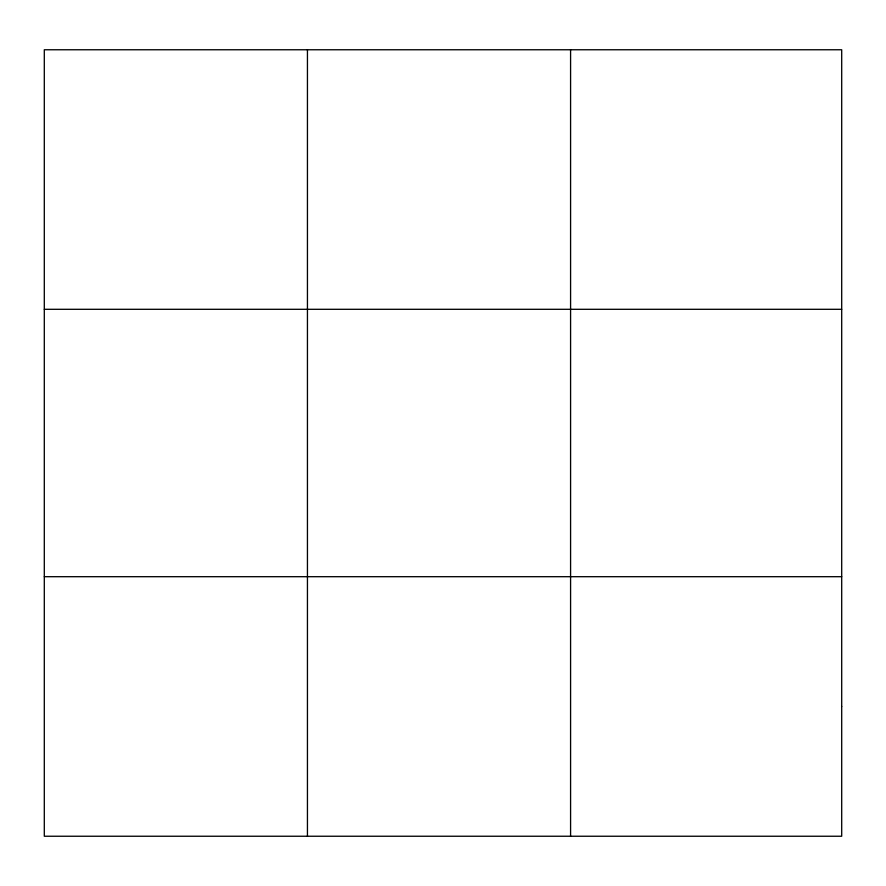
<?xml version="1.0" encoding="UTF-8"?>
<svg xmlns="http://www.w3.org/2000/svg" width="886" height="886" viewBox="0 0 886 886"><rect width="100%" height="100%" fill="white"/><g stroke="black" fill="none" stroke-linecap="round" stroke-linejoin="round"><path stroke-width="1.33" d="M307.442 49.76L307.442 836.24M570.584 49.76L570.584 836.24M44.3 309.303L841.7 309.303M44.3 576.697L841.7 576.697M841.7 706.474L841.7 836.24L44.3 836.24L44.3 49.76L841.7 49.76L841.7 706.474"/></g></svg>
